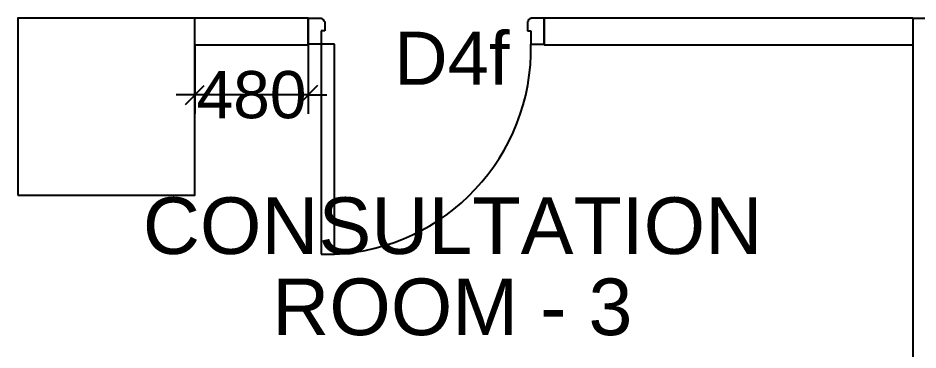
# Model space of a CAD drawing. Extents: x 6345096 to 6738923, y -6490958 to -6305885.
# Drawn here: x 6553928 to 6557743, y -6430765 to -6429359 of the extents above; entities that cross this region are included whole.
import ezdxf
from ezdxf.enums import TextEntityAlignment as Align

# ---------------------------------------------------------------- set-up
doc = ezdxf.new("R2010")
doc.units = 0
doc.header["$LTSCALE"] = 600
doc.header["$MEASUREMENT"] = 0
doc.header["$PDMODE"] = 35
doc.linetypes.add('HIDDEN', pattern=[0.375, 0.25, -0.125])
doc.layers.get('0').update_dxf_attribs({"linetype": 'CONTINUOUS'})
doc.layers.get('Defpoints').update_dxf_attribs({"linetype": 'CONTINUOUS'})
for name, color, linetype in [('8', 8, 'CONTINUOUS'), ('DIM', 8, 'CONTINUOUS'), ('DOOR', 32, 'CONTINUOUS'), ('HS', 251, 'CONTINUOUS'), ('LA-column', 3, 'CONTINUOUS'), ('TEXT', 6, 'CONTINUOUS'), ('Walls', 7, 'CONTINUOUS'), ('Working Dim', 5, 'CONTINUOUS')]:
    doc.layers.add(name, color=color, linetype=linetype)
doc.styles.add('ari', font='arial.ttf')
doc.styles.add('ARIAL', font='arial.ttf')
doc.dimstyles.new('int. dim', dxfattribs={"dimtxt": 200, "dimasz": 80, "dimexe": 80, "dimexo": 0, "dimgap": 70, "dimtad": 0, "dimdec": 0, "dimzin": 12, "dimdsep": 46, "dimtxsty": 'ari', "dimblk": 'OBLIQUE', "dimcen": 2, "dimdle": 80, "dimclrd": 256, "dimclre": 256, "dimclrt": 6, "dimadec": 0, "dimazin": 0, "dimtfac": 1, "dimtdec": 0, "dimtix": 1, "dimtmove": 2, "dimatfit": 3, "dimfxl": 1, "dimtolj": 1, "dimtzin": 0, "dimlwd": -1, "dimlwe": -1, "dimarcsym": 0})

# ---------------------------------------------------------------- blocks, each defined once
blk = doc.blocks.new('_Oblique')
at = {"color": 0, "linetype": 'ByBlock', "lineweight": -2}
blk.add_line((-0.5, -0.5), (0.5, 0.5), dxfattribs=at)
blk = doc.blocks.new('*D936')
at = {"layer": 'Defpoints', "color": 0, "transparency": 16777216}
for p in [(6554677.4, -6429473.8, 0.7), (6555157.4, -6429473.8, 0.7), (6554677.4, -6429684.8)]:
    blk.add_point(p, dxfattribs=at)
at = {"layer": 'Working Dim', "transparency": 16777216}
for p, q in [((6554677.4, -6429473.8), (6554677.4, -6429764.8)), ((6555157.4, -6429473.8), (6555157.4, -6429764.8)), ((6554677.4, -6429684.8), (6554597.4, -6429684.8)), ((6555157.4, -6429684.8), (6554677.4, -6429684.8)), ((6555157.4, -6429684.8), (6555237.4, -6429684.8))]:
    blk.add_line(p, q, dxfattribs=at)
at = {"layer": 'Working Dim', "transparency": 16777216, "xscale": 80, "yscale": 80, "zscale": 80}
blk.add_blockref('_Oblique', (6554677.4, -6429684.8), dxfattribs=at)
at = {"layer": 'Working Dim', "transparency": 16777216, "xscale": 80, "yscale": 80, "zscale": 80, "rotation": 180}
blk.add_blockref('_Oblique', (6555157.4, -6429684.8), dxfattribs=at)
at = {"layer": 'Working Dim', "color": 6, "transparency": 16777216, "insert": (6554917.4, -6429684.8), "char_height": 200, "attachment_point": 5, "style": 'ari'}
blk.add_mtext('\\A1;480', dxfattribs=at)
blk = doc.blocks.new('1000')
at = {"layer": 'DOOR'}
for p, q in [((0, -100), (0, 0)), ((0, 0), (49.7, 0)), ((49.7, 0), (49.7, -2.2)), ((63.2, -13.5), (61, -13.5)), ((63.2, -13.5), (63.2, -49.5)), ((836.8, -13.5), (836.8, -49.5)), ((836.8, -13.5), (839, -13.5)), ((850.3, 0), (850.3, -2.2)), ((900, 0), (850.3, 0)), ((900, -100), (900, 0)), ((63.2, -49.5), (49.7, -49.5)), ((49.7, -49.5), (49.7, -100)), ((836.8, -49.5), (850.3, -49.5)), ((850.3, -49.5), (850.3, -100)), ((49.7, -100), (0, -100)), ((49.7, -100), (49.7, -900.6)), ((100.2, -100), (49.7, -100)), ((100.2, -900.6), (100.2, -100)), ((850.3, -100), (900, -100)), ((49.7, -900.6), (100.2, -900.6))]:
    blk.add_line(p, q, dxfattribs=at)
for centre, major_axis, start_param, end_param in [((49.7, -13.5), (-7.95, 7.95), 3.926991, 5.497787), ((850.3, -13.5), (7.95, 7.95), 0.785398, 2.356194)]:
    blk.add_ellipse(centre, major_axis=major_axis, ratio=1, start_param=start_param, end_param=end_param, dxfattribs=at)
at = {"layer": 'DOOR', "color": 145}
blk.add_ellipse((64.3, -115.3), major_axis=(-519.7, 589.8), ratio=1, start_param=2.464943, end_param=4.009476, dxfattribs=at)
blk = doc.blocks.new('A$C2CD672AE')
at = {"layer": 'Walls', "color": 8, "linetype": 'HIDDEN'}
for p, q in [((24838.1, 27065.1, 0.7), (24358.1, 27065.1, 0.7)), ((24838.1, 27065.1, 0.7), (24838.1, 26950.1, 0.7)), ((27402.1, 27065.1, 0.7), (25838.1, 27065.1, 0.7)), ((27402.1, 27065.1), (27402.1, 23235.1)), ((27402.1, 27065.1), (27517.1, 27065.1)), ((24838.1, 26950.1, 0.7), (24358.1, 26950.1, 0.7)), ((27402.1, 26950.1, 0.7), (25838.1, 26950.1, 0.7))]:
    blk.add_line(p, q, dxfattribs=at)

msp = doc.modelspace()

# ---------------------------------------------------------------- linework, layer by layer
at = {"layer": 'DIM', "color": 7}
msp.add_line((6556157.437, -6429358.797, 0.681), (6556157.437, -6429473.797, 0.681), dxfattribs=at)
at = {"layer": 'LA-column', "color": 2, "elevation": 5.131}
msp.add_lwpolyline([(6553927.527, -6430108.803), (6554677.527, -6430108.803), (6554677.527, -6429358.803), (6553927.527, -6429358.803)], close=True, dxfattribs=at)
at = {"layer": 'Walls', "linetype": 'Continuous'}
for p, q in [((6555157.437, -6429358.809, 0.681), (6554677.437, -6429358.809, 0.681)), ((6555157.437, -6429358.809, 0.681), (6555157.437, -6429473.809, 0.681)), ((6557721.437, -6429358.797, 0.681), (6556157.437, -6429358.797, 0.681)), ((6557721.437, -6429358.797), (6557721.437, -6433188.796)), ((6557721.437, -6429358.797), (6557836.437, -6429358.797)), ((6555157.437, -6429473.809, 0.681), (6554677.437, -6429473.806, 0.681)), ((6557721.437, -6429473.797, 0.681), (6556157.437, -6429473.797, 0.681))]:
    msp.add_line(p, q, dxfattribs=at)

# ---------------------------------------------------------------- block references
at = {"layer": 'DOOR', "linetype": 'Continuous', "xscale": 1.111111108213692, "yscale": 1.111111108213692, "zscale": 1.111111108213692, "rotation": 1.30627368217129e-05}
msp.add_blockref('1000', (6555157.437, -6429358.797, 0.681), dxfattribs=at)
at = {"layer": 'HS'}
msp.add_blockref('A$C2CD672AE', (6530319.294, -6456423.902, 8.17), dxfattribs=at)

# ---------------------------------------------------------------- texts
at = {"layer": '8', "color": 6, "style": 'ari'}
msp.add_text('D4f', height=225, dxfattribs=at).set_placement((6555766.517, -6429641.794, 2.683), align=Align.CENTER)
at = {"layer": 'TEXT', "color": 7, "style": 'ARIAL'}
for s, p in [('CONSULTATION', (6555769.77, -6430358.464, 0.681)), ('ROOM - 3', (6555768.788, -6430702.379, 0.681))]:
    msp.add_text(s, height=240, dxfattribs=at).set_placement(p, align=Align.CENTER)

# ---------------------------------------------------------------- dimensions: what is measured, and where the dimension line sits
at = {"layer": 'Working Dim', "color": 6}
dim = msp.add_linear_dim(base=(6554677.437, -6429684.789), p1=(6555157.437, -6429473.809, 0.681), p2=(6554677.437, -6429473.806, 0.681), dimstyle='int. dim', override={"dimtxt": 200, "dimarcsym": 1}, dxfattribs=at)
dim.commit()
dim.dimension.update_dxf_attribs({"geometry": '*D936', "text_midpoint": (6554917.437, -6429684.789)})

doc.saveas('drawing.dxf')
